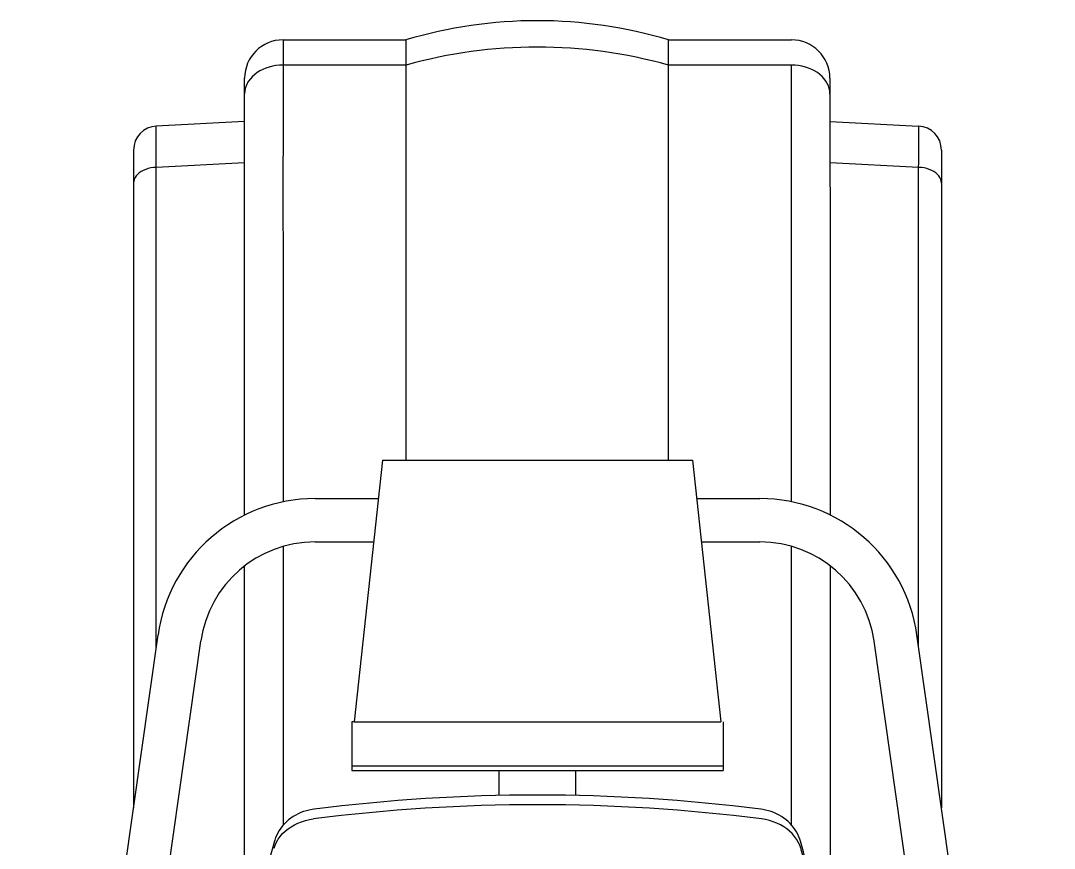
# Model space of a CAD drawing. Header units: millimetres. Extents: x 24547 to 62889, y 34568 to 56011.
# Drawn here: x 59134 to 59751, y 36977 to 37470 of the extents above; entities that cross this region are included whole.
import ezdxf

# ---------------------------------------------------------------- set-up
doc = ezdxf.new("R2010")
doc.units = ezdxf.units.MM

# ---------------------------------------------------------------- blocks, each defined once
blk = doc.blocks.new('A$C29B01179')
for p, q in [((784.39, 634.45, -1035.45), (1362.84, 552.53, -1035.45)), ((782.57, 608.67, -1035.45), (1359.23, 527, -1035.45)), ((1652.08, 567.13, -1035.45), (1259.77, 567.13, -1035.45)), ((1633.46, 567.03, -1035.45), (1632.37, 567.13, -1035.45)), ((1634.54, 566.74, -1035.45), (1633.46, 567.03, -1035.45)), ((1635.59, 566.26, -1035.45), (1634.54, 566.74, -1035.45)), ((1636.6, 565.59, -1035.45), (1635.59, 566.26, -1035.45)), ((1637.55, 564.75, -1035.45), (1636.6, 565.59, -1035.45)), ((1638.43, 563.75, -1035.45), (1637.55, 564.75, -1035.45)), ((1639.22, 562.6, -1035.45), (1638.43, 563.75, -1035.45)), ((1639.92, 561.32, -1035.45), (1639.22, 562.6, -1035.45)), ((1640.52, 559.91, -1035.45), (1639.92, 561.32, -1035.45)), ((1641.01, 558.42, -1035.45), (1640.52, 559.91, -1035.45)), ((1641.38, 556.84, -1035.45), (1641.01, 558.42, -1035.45)), ((1641.63, 555.21, -1035.45), (1641.38, 556.84, -1035.45)), ((1641.75, 553.55, -1035.45), (1641.63, 555.21, -1035.45)), ((1355.62, 553.55, -1035.45), (1666.39, 553.55, -1035.45)), ((1644.5, 501.04, -1035.45), (1641.75, 553.55, -1035.45)), ((1669.14, 501.03, -1035.45), (1666.39, 553.55, -1035.45)), ((1163.34, 500.92, -1035.45), (1250.93, 500.92, -1035.45)), ((1250.93, 500.92, -1035.45), (1294.82, 500.92, -1035.45)), ((1294.82, 500.92, -1035.45), (1339.03, 500.92, -1035.45)), ((1339.03, 500.92, -1035.45), (1404.03, 500.92, -1035.45)), ((1434.29, 500.92, -1035.45), (1694.96, 500.92, -1035.45)), ((1687.16, 500.81, -1035.45), (1685.58, 500.92, -1035.45)), ((1688.73, 500.51, -1035.45), (1687.16, 500.81, -1035.45)), ((1690.27, 500.02, -1035.45), (1688.73, 500.51, -1035.45)), ((1691.77, 499.34, -1035.45), (1690.27, 500.02, -1035.45)), ((1693.21, 498.49, -1035.45), (1691.77, 499.34, -1035.45)), ((1694.59, 497.45, -1035.45), (1693.21, 498.49, -1035.45)), ((1695.9, 496.26, -1035.45), (1694.59, 497.45, -1035.45)), ((1697.11, 494.9, -1035.45), (1695.9, 496.26, -1035.45)), ((1698.23, 493.41, -1035.45), (1697.11, 494.9, -1035.45)), ((1699.24, 491.78, -1035.45), (1698.23, 493.41, -1035.45)), ((1700.13, 490.03, -1035.45), (1699.24, 491.78, -1035.45)), ((1700.9, 488.19, -1035.45), (1700.13, 490.03, -1035.45)), ((1701.54, 486.26, -1035.45), (1700.9, 488.19, -1035.45)), ((1235.57, 483.34, -1035.45), (1237.44, 482.7, -1035.45)), ((1237.44, 482.7, -1035.45), (1239.27, 481.87, -1035.45)), ((1239.27, 481.87, -1035.45), (1241.03, 480.84, -1035.45)), ((1240.47, 482.95, -1035.45), (1239.82, 483.15, -1035.45)), ((1241.97, 482.43, -1035.45), (1240.47, 482.95, -1035.45)), ((1241.03, 480.84, -1035.45), (1242.72, 479.63, -1035.45)), ((1243.45, 481.79, -1035.45), (1241.97, 482.43, -1035.45)), ((1244.89, 481.06, -1035.45), (1243.45, 481.79, -1035.45)), ((1246.29, 480.23, -1035.45), (1244.89, 481.06, -1035.45)), ((1702.04, 484.26, -1035.45), (1701.54, 486.26, -1035.45)), ((1702.4, 482.2, -1035.45), (1702.04, 484.26, -1035.45)), ((1702.62, 480.11, -1035.45), (1702.4, 482.2, -1035.45)), ((1242.72, 479.63, -1035.45), (1244.32, 478.25, -1035.45)), ((1244.32, 478.25, -1035.45), (1245.82, 476.7, -1035.45)), ((1245.82, 476.7, -1035.45), (1247.21, 474.99, -1035.45)), ((1247.64, 479.31, -1035.45), (1246.29, 480.23, -1035.45)), ((1247.21, 474.99, -1035.45), (1248.48, 473.15, -1035.45)), ((1248.94, 478.29, -1035.45), (1247.64, 479.31, -1035.45)), ((1250.18, 477.18, -1035.45), (1248.94, 478.29, -1035.45)), ((1265.87, 478.01, -1035.45), (1249.25, 478.01, -1035.45)), ((1251.36, 475.98, -1035.45), (1250.18, 477.18, -1035.45)), ((1252.47, 474.71, -1035.45), (1251.36, 475.98, -1035.45)), ((1253.51, 473.36, -1035.45), (1252.47, 474.71, -1035.45)), ((1293.37, 478.01, -1035.45), (1265.87, 478.01, -1035.45)), ((1320.49, 478.01, -1035.45), (1293.37, 478.01, -1035.45)), ((1347.36, 478, -1035.45), (1320.49, 478.01, -1035.45)), ((1373.95, 478, -1035.45), (1347.36, 478, -1035.45)), ((1400.27, 477.99, -1035.45), (1373.95, 478, -1035.45)), ((1415.65, 477.99, -1035.45), (1400.27, 477.99, -1035.45)), ((1450.88, 477.98, -1035.45), (1442.18, 477.98, -1035.45)), ((1475.17, 477.98, -1035.45), (1450.88, 477.98, -1035.45)), ((1499.19, 477.99, -1035.45), (1475.17, 477.98, -1035.45)), ((1522.91, 477.99, -1035.45), (1499.19, 477.99, -1035.45)), ((1546.35, 478, -1035.45), (1522.91, 477.99, -1035.45)), ((1569.51, 478.01, -1035.45), (1546.35, 478, -1035.45)), ((1592.44, 478.01, -1035.45), (1569.51, 478.01, -1035.45)), ((1615.08, 478.02, -1035.45), (1592.44, 478.01, -1035.45)), ((1637.44, 478.02, -1035.45), (1615.08, 478.02, -1035.45)), ((1659.48, 478.01, -1035.45), (1637.44, 478.02, -1035.45)), ((1681.24, 478.01, -1035.45), (1659.48, 478.01, -1035.45)), ((1717.77, 478, -1035.45), (1681.24, 478.01, -1035.45)), ((1702.69, 478, -1035.45), (1702.62, 480.11, -1035.45)), ((1702.69, 467.8, -1035.45), (1702.69, 478, -1035.45)), ((1717.77, 478, -1035.45), (1717.77, 404.72, -1035.45)), ((1248.48, 473.15, -1035.45), (1249.61, 471.17, -1035.45)), ((1249.61, 471.17, -1035.45), (1250.62, 469.09, -1035.45)), ((1250.62, 469.09, -1035.45), (1251.47, 466.9, -1035.45)), ((1254.47, 471.94, -1035.45), (1253.51, 473.36, -1035.45)), ((1255.34, 470.46, -1035.45), (1254.47, 471.94, -1035.45)), ((1256.13, 468.92, -1035.45), (1255.34, 470.46, -1035.45)), ((1256.84, 467.33, -1035.45), (1256.13, 468.92, -1035.45)), ((1251.47, 466.9, -1035.45), (1252.18, 464.63, -1035.45)), ((1252.18, 464.63, -1035.45), (1252.72, 462.3, -1035.45)), ((1257.45, 465.69, -1035.45), (1256.84, 467.33, -1035.45)), ((1257.97, 464.02, -1035.45), (1257.45, 465.69, -1035.45)), ((1258.39, 462.33, -1035.45), (1257.97, 464.02, -1035.45)), ((1258.73, 460.61, -1035.45), (1258.39, 462.33, -1035.45)), ((1702.69, 434.77, -1035.45), (1702.69, 467.8, -1035.45)), ((1252.72, 462.3, -1035.45), (1253.11, 459.91, -1035.45)), ((1258.89, 459.46, -1035.45), (1258.73, 460.61, -1035.45)), ((1418.34, 458.92, -1035.45), (1418.34, 424.02, -1035.45)), ((1444.13, 458.92, -1035.45), (1444.13, 421.22, -1035.45)), ((1281.93, 436.88, -1035.45), (1281.93, 215.62, -1035.45)), ((1310.97, 436.88, -1035.45), (1281.93, 436.88, -1035.45)), ((1284.79, 436.88, -1035.45), (1284.79, 215.62, -1035.45)), ((1310.97, 435.67, -1035.45), (1310.97, 436.88, -1035.45)), ((1467.06, 418.73, -1035.45), (1310.97, 435.67, -1035.45)), ((1310.97, 435.67, -1035.45), (1310.97, 216.83, -1035.45)), ((1702.68, 404.63, -1035.45), (1702.69, 434.77, -1035.45)), ((1467.06, 418.73, -1035.45), (1467.06, 233.77, -1035.45)), ((1467.06, 404.63, -1035.45), (1717.8, 404.63, -1035.45)), ((1267.08, 349.17, -1035.45), (1281.93, 349.17, -1035.45)), ((1267.07, 303.33, -1035.45), (1281.93, 303.33, -1035.45)), ((1467.06, 248.14, -1035.45), (1717.8, 248.14, -1035.45)), ((1702.69, 215.12, -1035.45), (1702.68, 248.14, -1035.45)), ((1717.77, 248.06, -1035.45), (1717.77, 174.78, -1035.45)), ((1467.06, 233.77, -1035.45), (1310.97, 216.83, -1035.45)), ((1418.34, 228.48, -1035.45), (1418.34, 193.58, -1035.45)), ((1444.13, 231.28, -1035.45), (1444.13, 193.58, -1035.45)), ((1310.97, 215.62, -1035.45), (1281.93, 215.62, -1035.45)), ((1702.69, 182.1, -1035.45), (1702.69, 215.12, -1035.45)), ((1252.72, 190.29, -1035.45), (1253.11, 192.68, -1035.45)), ((1258.38, 190.2, -1035.45), (1258.71, 191.9, -1035.45)), ((1258.71, 191.9, -1035.45), (1258.89, 193.13, -1035.45)), ((1250.62, 183.5, -1035.45), (1251.47, 185.69, -1035.45)), ((1251.47, 185.69, -1035.45), (1252.18, 187.96, -1035.45)), ((1252.18, 187.96, -1035.45), (1252.72, 190.29, -1035.45)), ((1256.15, 183.71, -1035.45), (1256.84, 185.27, -1035.45)), ((1256.84, 185.27, -1035.45), (1257.44, 186.87, -1035.45)), ((1257.44, 186.87, -1035.45), (1257.95, 188.52, -1035.45)), ((1257.95, 188.52, -1035.45), (1258.38, 190.2, -1035.45)), ((1247.21, 177.6, -1035.45), (1248.48, 179.44, -1035.45)), ((1248.48, 179.44, -1035.45), (1249.61, 181.42, -1035.45)), ((1249.61, 181.42, -1035.45), (1250.62, 183.5, -1035.45)), ((1252.61, 178.05, -1035.45), (1253.6, 179.37, -1035.45)), ((1253.6, 179.37, -1035.45), (1254.53, 180.75, -1035.45)), ((1254.53, 180.75, -1035.45), (1255.38, 182.2, -1035.45)), ((1255.38, 182.2, -1035.45), (1256.15, 183.71, -1035.45)), ((1702.69, 174.78, -1035.45), (1702.69, 182.1, -1035.45)), ((1241.03, 171.75, -1035.45), (1242.72, 172.96, -1035.45)), ((1242.72, 172.96, -1035.45), (1244.32, 174.35, -1035.45)), ((1244.32, 174.35, -1035.45), (1245.82, 175.89, -1035.45)), ((1245.33, 171.77, -1035.45), (1246.68, 172.61, -1035.45)), ((1245.82, 175.89, -1035.45), (1247.21, 177.6, -1035.45)), ((1246.68, 172.61, -1035.45), (1247.97, 173.53, -1035.45)), ((1247.97, 173.53, -1035.45), (1249.22, 174.54, -1035.45)), ((1249.22, 174.54, -1035.45), (1250.41, 175.63, -1035.45)), ((1249.47, 174.77, -1035.45), (1259.86, 174.77, -1035.45)), ((1250.41, 175.63, -1035.45), (1251.54, 176.8, -1035.45)), ((1251.54, 176.8, -1035.45), (1252.61, 178.05, -1035.45)), ((1259.86, 174.77, -1035.45), (1285.95, 174.77, -1035.45)), ((1285.95, 174.77, -1035.45), (1311.81, 174.77, -1035.45)), ((1311.81, 174.77, -1035.45), (1337.4, 174.77, -1035.45)), ((1337.4, 174.77, -1035.45), (1362.75, 174.78, -1035.45)), ((1362.75, 174.78, -1035.45), (1387.86, 174.78, -1035.45)), ((1387.86, 174.78, -1035.45), (1412.75, 174.78, -1035.45)), ((1412.75, 174.78, -1035.45), (1415.72, 174.78, -1035.45)), ((1442.24, 174.78, -1035.45), (1461.76, 174.78, -1035.45)), ((1461.76, 174.78, -1035.45), (1482.97, 174.78, -1035.45)), ((1482.97, 174.78, -1035.45), (1503.96, 174.78, -1035.45)), ((1503.96, 174.78, -1035.45), (1524.76, 174.78, -1035.45)), ((1524.76, 174.78, -1035.45), (1545.33, 174.78, -1035.45)), ((1545.33, 174.78, -1035.45), (1565.7, 174.77, -1035.45)), ((1565.7, 174.77, -1035.45), (1585.85, 174.77, -1035.45)), ((1585.85, 174.77, -1035.45), (1609.85, 174.77, -1035.45)), ((1609.85, 174.77, -1035.45), (1633.55, 174.77, -1035.45)), ((1633.55, 174.77, -1035.45), (1656.92, 174.77, -1035.45)), ((1656.92, 174.77, -1035.45), (1679.97, 174.77, -1035.45)), ((1679.97, 174.77, -1035.45), (1702.69, 174.77, -1035.45)), ((1702.4, 170.57, -1035.45), (1702.61, 172.66, -1035.45)), ((1702.61, 172.66, -1035.45), (1702.69, 174.78, -1035.45)), ((1235.57, 169.25, -1035.45), (1237.44, 169.89, -1035.45)), ((1237.44, 169.89, -1035.45), (1239.27, 170.72, -1035.45)), ((1239.27, 170.72, -1035.45), (1241.03, 171.75, -1035.45)), ((1239.82, 169.44, -1035.45), (1241.05, 169.83, -1035.45)), ((1241.05, 169.83, -1035.45), (1242.51, 170.38, -1035.45)), ((1242.51, 170.38, -1035.45), (1243.94, 171.03, -1035.45)), ((1243.94, 171.03, -1035.45), (1245.33, 171.77, -1035.45)), ((1700.89, 164.59, -1035.45), (1701.53, 166.52, -1035.45)), ((1701.53, 166.52, -1035.45), (1702.03, 168.52, -1035.45)), ((1702.03, 168.52, -1035.45), (1702.4, 170.57, -1035.45)), ((1698.23, 159.37, -1035.45), (1699.23, 160.99, -1035.45)), ((1699.23, 160.99, -1035.45), (1700.13, 162.74, -1035.45)), ((1700.13, 162.74, -1035.45), (1700.89, 164.59, -1035.45)), ((1691.76, 153.43, -1035.45), (1693.21, 154.29, -1035.45)), ((1693.21, 154.29, -1035.45), (1694.59, 155.32, -1035.45)), ((1694.59, 155.32, -1035.45), (1695.89, 156.52, -1035.45)), ((1695.89, 156.52, -1035.45), (1697.11, 157.87, -1035.45)), ((1697.11, 157.87, -1035.45), (1698.23, 159.37, -1035.45)), ((1259.18, 151.69, -1035.45), (1133.5, 151.77, -1035.45)), ((1404.09, 151.66, -1035.45), (1259.18, 151.69, -1035.45)), ((1452.01, 151.65, -1035.45), (1434.32, 151.66, -1035.45)), ((1565.12, 151.7, -1035.45), (1452.01, 151.65, -1035.45)), ((1694.96, 151.86, -1035.45), (1565.12, 151.7, -1035.45)), ((1641.75, 98.95, -1035.45), (1644.52, 151.73, -1035.45)), ((1669.16, 151.74, -1035.45), (1666.39, 98.95, -1035.45)), ((1685.58, 151.86, -1035.45), (1687.16, 151.96, -1035.45)), ((1687.74, 151.86, -1035.45), (1685.58, 151.86, -1035.45)), ((1687.16, 151.96, -1035.45), (1688.73, 152.26, -1035.45)), ((1689.64, 151.85, -1035.45), (1687.74, 151.86, -1035.45)), ((1688.73, 152.26, -1035.45), (1690.27, 152.75, -1035.45)), ((1691.22, 151.85, -1035.45), (1689.64, 151.85, -1035.45)), ((1690.27, 152.75, -1035.45), (1691.76, 153.43, -1035.45)), ((1692.54, 151.85, -1035.45), (1691.22, 151.85, -1035.45)), ((782.57, 43.83, -1035.45), (1359.23, 125.5, -1035.45)), ((784.39, 18.05, -1035.45), (1362.84, 99.97, -1035.45)), ((1355.62, 98.95, -1035.45), (1641.75, 98.95, -1035.45)), ((1641.63, 97.29, -1035.45), (1641.75, 98.95, -1035.45)), ((1641.75, 98.95, -1035.45), (1644.41, 98.93, -1035.45)), ((1644.41, 98.93, -1035.45), (1646.94, 98.92, -1035.45)), ((1646.94, 98.92, -1035.45), (1649.34, 98.9, -1035.45)), ((1649.34, 98.9, -1035.45), (1651.61, 98.89, -1035.45)), ((1651.61, 98.89, -1035.45), (1653.73, 98.89, -1035.45)), ((1653.73, 98.89, -1035.45), (1655.7, 98.88, -1035.45)), ((1655.7, 98.88, -1035.45), (1657.51, 98.88, -1035.45)), ((1657.51, 98.88, -1035.45), (1659.17, 98.87, -1035.45)), ((1659.17, 98.87, -1035.45), (1660.66, 98.87, -1035.45)), ((1660.66, 98.87, -1035.45), (1661.99, 98.88, -1035.45)), ((1661.99, 98.88, -1035.45), (1663.15, 98.88, -1035.45)), ((1663.15, 98.88, -1035.45), (1664.13, 98.89, -1035.45)), ((1664.13, 98.89, -1035.45), (1664.94, 98.89, -1035.45)), ((1664.94, 98.89, -1035.45), (1665.57, 98.9, -1035.45)), ((1665.57, 98.9, -1035.45), (1666.03, 98.92, -1035.45)), ((1666.03, 98.92, -1035.45), (1666.3, 98.93, -1035.45)), ((1666.3, 98.93, -1035.45), (1666.39, 98.95, -1035.45)), ((1639.92, 91.18, -1035.45), (1640.52, 92.59, -1035.45)), ((1640.52, 92.59, -1035.45), (1641.01, 94.08, -1035.45)), ((1641.01, 94.08, -1035.45), (1641.38, 95.66, -1035.45)), ((1641.38, 95.66, -1035.45), (1641.63, 97.29, -1035.45)), ((1635.59, 86.24, -1035.45), (1636.6, 86.91, -1035.45)), ((1636.6, 86.91, -1035.45), (1637.55, 87.75, -1035.45)), ((1637.55, 87.75, -1035.45), (1638.43, 88.75, -1035.45)), ((1638.43, 88.75, -1035.45), (1639.22, 89.9, -1035.45)), ((1639.22, 89.9, -1035.45), (1639.92, 91.18, -1035.45)), ((1652.09, 85.37, -1035.45), (1259.77, 85.37, -1035.45)), ((1632.37, 85.37, -1035.45), (1633.46, 85.47, -1035.45)), ((1633.46, 85.47, -1035.45), (1634.54, 85.76, -1035.45)), ((1634.54, 85.76, -1035.45), (1635.59, 86.24, -1035.45))]:
    blk.add_line(p, q)
for centre, radius, start, end in [((1652.08, 552.8, -1035.45), 14.33, 3.01008, 90.00118), ((1349.59, 458.92, -1035.45), 94.54, 359.99998, 81.93926), ((1349.59, 458.92, -1035.45), 68.76, 359.99988, 81.93937), ((1106.05, 12.63, -1035.45), 489.17, 74.13015, 86.49004), ((1694.86, 478, -1035.45), 22.92, 359.99327, 89.75393), ((202.18, 326.3, -1035.45), 1059.39, 352.75432, 7.24568), ((211.45, 326.3, -1035.45), 1055.87, 352.75438, 7.24562), ((1424.4, 326.39, -1035.45), 289.07, 344.29543, 15.70457), ((1455.75, 326.39, -1035.45), 273.48, 343.35563, 16.64437), ((1349.59, 193.58, -1035.45), 68.76, 278.06063, 0.00012), ((1349.59, 193.58, -1035.45), 94.54, 278.06074, 0.00002), ((1694.86, 174.77, -1035.45), 22.92, 270.24607, 0.00673), ((1103.11, 635.27, -1035.45), 484.47, 273.51497, 285.86668), ((1105.95, 640.55, -1035.45), 489.76, 273.51743, 285.86239), ((1652.09, 99.69, -1035.45), 14.32, 269.98303, 357.02049)]:
    blk.add_arc(centre, radius, start, end)

msp = doc.modelspace()

# ---------------------------------------------------------------- block references
at = {"rotation": 90}
msp.add_blockref('A$C29B01179', (59768.9, 35740.94, 1035.45), dxfattribs=at)

doc.saveas('drawing.dxf')
